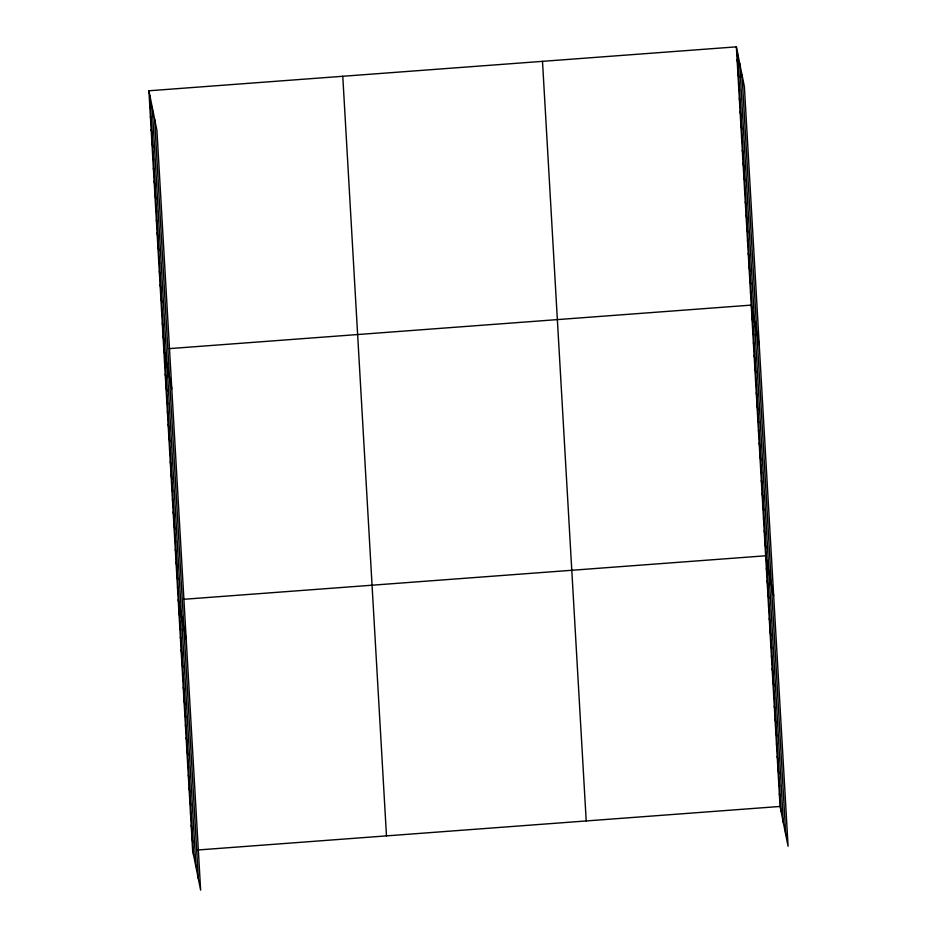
<?xml version="1.0" encoding="UTF-8"?>
<svg xmlns="http://www.w3.org/2000/svg" width="937" height="937" viewBox="0 0 937 937"><rect width="100%" height="100%" fill="white"/><g stroke="black" fill="none" stroke-linecap="round" stroke-linejoin="round"><path stroke-width="1.41" d="M148.913 90.772L156.936 130.548L200.635 890.15L192.624 850.374L148.913 90.772L736.365 46.85L744.376 86.626L788.087 846.228L780.064 806.452L736.365 46.85M169.316 348.623L751.216 305.111L759.239 344.886M183.734 599.293L765.634 555.782L773.657 595.557M198.164 849.964L780.064 806.452M737.103 59.769L738.063 64.536M737.841 72.676L738.813 77.455M738.59 85.595L739.551 90.362M739.328 98.502L740.289 103.281M740.078 111.421L741.038 116.188M740.816 124.328L741.776 129.107M741.565 137.247L742.526 142.014M742.303 150.154L743.264 154.933M743.041 163.073L744.013 167.84M743.791 175.98L744.751 180.759M744.528 188.899L745.489 193.666M745.278 201.806L746.239 206.585M746.016 214.725L746.976 219.492M746.766 227.632L747.726 232.411M747.503 240.551L748.464 245.318M748.241 253.458L749.213 258.237M748.991 266.377L749.951 271.144M749.729 279.285L750.689 284.063M750.478 292.203L751.439 296.97M751.942 317.643L752.903 322.422M752.657 330.187L753.617 334.954M753.383 342.719L754.344 347.486M754.098 355.252L755.07 360.019M754.824 367.784L755.784 372.551M755.55 380.317L756.51 385.084M756.264 392.849L757.225 397.616M756.991 405.381L757.951 410.16M757.705 417.914L758.665 422.692M758.431 430.446L759.392 435.225M759.146 442.978L760.118 447.757M759.872 455.511L760.832 460.29M760.598 468.055L761.558 472.822M761.312 480.587L762.273 485.354M762.039 493.12L762.999 497.887M762.753 505.652L763.714 510.419M763.479 518.184L764.44 522.951M764.194 530.717L765.166 535.484M764.92 543.249L765.88 548.028M766.361 568.314L767.321 573.093M767.087 580.846L768.047 585.625M767.801 593.379L768.762 598.157M768.527 605.911L769.488 610.69M769.242 618.455L770.202 623.222M769.968 630.988L770.928 635.754M770.682 643.52L771.655 648.287M771.409 656.052L772.369 660.819M772.135 668.585L773.095 673.352M772.849 681.117L773.81 685.896M773.575 693.649L774.536 698.428M774.29 706.182L775.25 710.96M775.016 718.714L775.977 723.493M775.731 731.247L776.703 736.025M776.457 743.779L777.417 748.558M777.183 756.323L778.143 761.09M777.897 768.855L778.858 773.622M778.624 781.388L779.584 786.155M779.338 793.92L780.298 798.687M149.662 103.691L150.623 108.458M150.4 116.598L151.361 121.377M151.15 129.517L152.11 134.284M151.888 142.424L152.848 147.203M152.637 155.343L153.598 160.11M153.375 168.25L154.336 173.029M154.113 181.169L155.085 185.936M154.863 194.076L155.823 198.855M155.601 206.995L156.573 211.762M156.35 219.902L157.311 224.681M157.088 232.821L158.048 237.588M157.838 245.728L158.798 250.507M158.576 258.647L159.536 263.414M159.325 271.554L160.286 276.333M160.063 284.473L161.023 289.24M160.801 297.38L161.773 302.159M161.551 310.299L162.511 315.066M162.288 323.218L163.249 327.985M163.038 336.125L163.998 340.904M163.776 349.044L171.799 388.808M164.502 361.577L165.462 366.344M165.217 374.109L166.177 378.876M165.943 386.641L166.903 391.408M166.657 399.174L167.629 403.941M167.383 411.706L168.344 416.473M168.098 424.238L169.07 429.017M168.824 436.771L169.784 441.55M169.55 449.303L170.511 454.082M170.265 461.836L171.225 466.614M170.991 474.368L171.951 479.147M171.705 486.912L172.666 491.679M172.431 499.444L173.392 504.211M173.146 511.977L174.118 516.744M173.872 524.509L174.832 529.276M174.598 537.042L175.559 541.809M175.313 549.574L176.273 554.341M176.039 562.106L176.999 566.885M176.753 574.639L177.714 579.417M177.48 587.171L178.44 591.95M178.194 599.703L186.217 639.479M178.92 612.236L179.881 617.014M179.646 624.78L180.607 629.547M180.361 637.312L181.321 642.079M181.087 649.845L182.047 654.612M181.801 662.377L182.762 667.144M182.528 674.909L183.488 679.676M183.242 687.442L184.214 692.209M183.968 699.974L184.929 704.753M184.694 712.507L185.655 717.285M185.409 725.039L186.369 729.818M186.135 737.571L187.095 742.35M186.85 750.104L187.81 754.882M187.576 762.648L188.536 767.415M188.29 775.18L189.251 779.947M189.016 787.712L189.977 792.479M189.731 800.245L190.703 805.012M190.457 812.777L191.417 817.544M191.183 825.31L192.144 830.077M191.898 837.842L192.858 842.621M742.045 75.077L785.756 834.68M739.656 63.177L783.355 822.78M737.325 51.617L781.025 811.219M542.5 61.35L586.211 820.953M342.778 76.284L386.477 835.886M154.605 118.999L198.316 878.601M152.204 107.099L195.915 866.702M149.885 95.551L193.584 855.153"/></g></svg>
